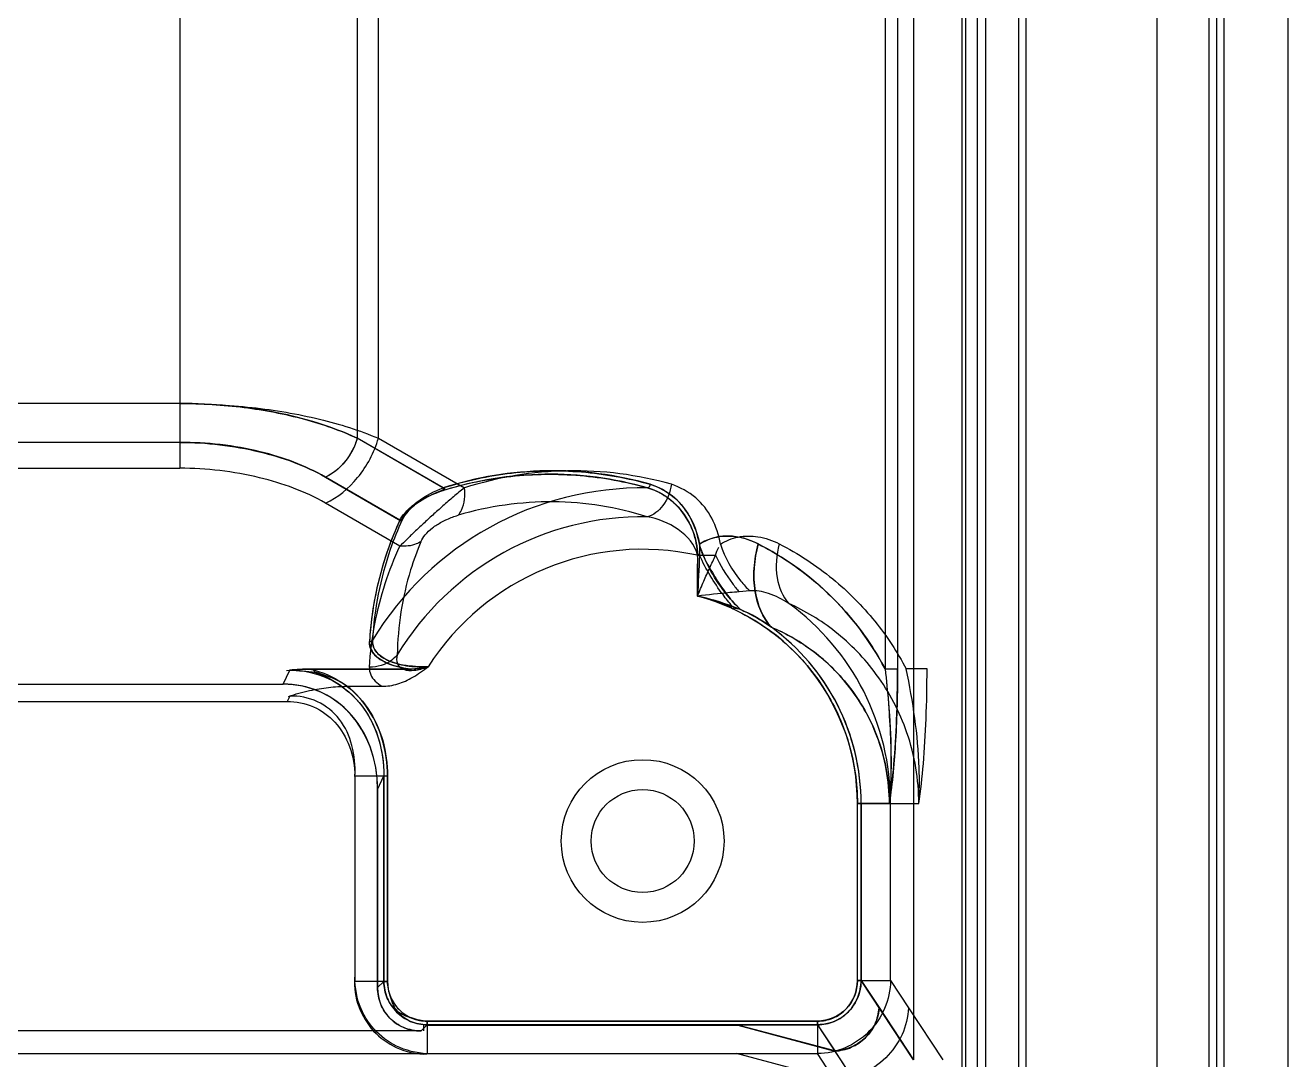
# Model space of a CAD drawing. Header units: inches. Extents: x 67335 to 69337, y -6743 to -3973.
# Drawn here: x 69010.04 to 69043.78, y -5462.65 to -5434.99 of the extents above; entities that cross this region are included whole.
import ezdxf

# ---------------------------------------------------------------- set-up
doc = ezdxf.new("R2010")
doc.units = ezdxf.units.IN
doc.header["$LTSCALE"] = 2.574606
doc.header["$MEASUREMENT"] = 0
doc.layers.get('0').update_dxf_attribs({"linetype": 'CONTINUOUS'})
doc.layers.add('02___PRT_ALL_AXES', color=7, linetype='CONTINUOUS')

msp = doc.modelspace()

# ---------------------------------------------------------------- linework, layer by layer
at = {"color": 7, "linetype": 'Continuous'}
for p, q in [((69041.676, -5474.66), (69041.676, -4653.14)), ((69040.276, -4654.04), (69040.276, -5474.66)), ((69036.576, -4656.04), (69036.576, -5474.66)), ((69036.776, -4656.04), (69036.776, -5474.66)), ((69041.876, -4656.04), (69041.876, -5474.66)), ((69035.488, -5474.66), (69035.488, -4661.072)), ((69035.7, -4660.949), (69035.7, -5474.66)), ((69035.164, -4661.259), (69035.164, -5474.66)), ((69033.77, -4665.54), (69033.77, -5462.65)), ((69033.015, -4666.511), (69033.015, -5452.199)), ((69033.348, -4666.511), (69033.348, -5452.199)), ((69014.169, -4697.253), (69014.169, -5446.14)), ((69018.907, -4697.253), (69018.907, -5446.031)), ((69021.205, -5447.358), (69018.907, -5446.031)), ((69020.048, -5448.219), (69018.059, -5447.07)), ((69028.057, -5449.16), (69028.003, -5449.16)), ((69028.003, -5449.16), (69028.003, -5450.251)), ((69029.15, -5450.612), (69028.937, -5450.528)), ((69016.929, -5452.607), (69017.104, -5452.231)), ((69020.325, -5452.203), (69017.647, -5452.203)), ((69033.015, -5452.199), (69033.348, -5452.199)), ((69019.453, -5455.421), (69019.621, -5455.06)), ((69019.621, -5455.06), (69019.717, -5455.06)), ((69019.621, -5455.06), (69019.621, -5460.554)), ((69019.717, -5455.06), (69019.717, -5460.554)), ((69019.453, -5460.72), (69019.453, -5455.421)), ((69033.129, -5455.8), (69032.275, -5455.8)), ((69032.275, -5460.529), (69032.275, -5455.8)), ((69032.374, -5460.529), (69032.374, -5455.8)), ((69019.621, -5460.554), (69019.453, -5460.72)), ((69019.621, -5460.554), (69019.717, -5460.554)), ((69032.374, -5460.529), (69032.275, -5460.529)), ((69032.374, -5460.529), (69032.854, -5461.255)), ((69032.854, -5461.255), (69033.77, -5462.65)), ((69020.772, -5461.722), (69020.613, -5461.88)), ((69020.78, -5461.713), (69020.772, -5461.721)), ((69020.772, -5461.721), (69029.076, -5461.721)), ((69020.78, -5461.616), (69031.208, -5461.616)), ((69020.78, -5461.713), (69020.78, -5461.616)), ((69020.78, -5461.713), (69031.208, -5461.713)), ((69029.076, -5461.722), (69031.672, -5462.417)), ((69031.208, -5461.713), (69031.208, -5461.616)), ((69031.208, -5461.713), (69031.672, -5462.412)), ((69031.672, -5462.417), (69032.641, -5463.889))]:
    msp.add_line(p, q, dxfattribs=at)
at = {"color": 5, "linetype": 'Continuous'}
msp.add_line((69035.076, -5474.66), (69035.076, -4661.31), dxfattribs=at)
at = {"linetype": 'Continuous'}
for p, q in [((69014.169, -4697.253), (69014.169, -5446.833)), ((69018.907, -4697.253), (69018.907, -5446.031)), ((69019.473, -5446.031), (69019.473, -4697.253)), ((69014.169, -5445.101), (68901.919, -5445.101)), ((69014.169, -5446.14), (68901.919, -5446.14)), ((69021.261, -5447.39), (69018.907, -5446.031)), ((69019.473, -5446.031), (69021.771, -5447.358)), ((68901.919, -5446.833), (69014.169, -5446.833)), ((68901.919, -5446.833), (69014.169, -5446.833)), ((69018.059, -5447.07), (69020.075, -5448.235)), ((69018.059, -5447.07), (69020.075, -5448.235)), ((69020.048, -5448.912), (69018.059, -5447.763)), ((69020.048, -5448.912), (69018.059, -5447.763)), ((69028.003, -5449.16), (69028.487, -5449.16)), ((69028.003, -5449.16), (69028.003, -5450.251)), ((69028.003, -5449.16), (69028.487, -5449.16)), ((69028.003, -5449.16), (69028.003, -5450.251)), ((69029.402, -5450.112), (69029.115, -5450.137)), ((69029.402, -5450.112), (69029.115, -5450.137)), ((69016.929, -5452.607), (69017.104, -5452.231)), ((69016.929, -5452.607), (69017.104, -5452.231)), ((69017.647, -5452.203), (69020.325, -5452.203)), ((69017.647, -5452.203), (69020.325, -5452.203)), ((69033.015, -5452.199), (69033.348, -5452.199)), ((69033.015, -5452.199), (69033.348, -5452.199)), ((69034.136, -5452.199), (69033.581, -5452.199)), ((69034.136, -5452.199), (69033.581, -5452.199)), ((67624.143, -5452.607), (69016.929, -5452.607)), ((67624.143, -5452.607), (69016.929, -5452.607)), ((69018.636, -5452.664), (69019.57, -5452.664)), ((69018.636, -5452.664), (69019.57, -5452.664)), ((69017.104, -5452.924), (69017.037, -5453.069)), ((69017.104, -5452.924), (69017.037, -5453.069)), ((67624.002, -5453.069), (69017.07, -5453.069)), ((67624.002, -5453.069), (69017.07, -5453.069)), ((69018.848, -5455.06), (69019.717, -5455.06)), ((69018.848, -5455.06), (69018.848, -5460.554)), ((69018.848, -5455.06), (69019.717, -5455.06)), ((69018.848, -5455.06), (69018.848, -5460.554)), ((69019.453, -5455.421), (69019.621, -5455.06)), ((69019.453, -5455.421), (69019.621, -5455.06)), ((69019.621, -5460.554), (69019.621, -5455.06)), ((69019.621, -5460.554), (69019.621, -5455.06)), ((69019.717, -5460.554), (69019.717, -5455.06)), ((69019.717, -5460.554), (69019.717, -5455.06)), ((69019.453, -5455.421), (69019.453, -5460.72)), ((69019.453, -5455.421), (69019.453, -5460.72)), ((69032.275, -5455.8), (69033.917, -5455.8)), ((69032.275, -5455.8), (69033.917, -5455.8)), ((69032.275, -5460.529), (69032.275, -5455.8)), ((69032.275, -5460.529), (69032.275, -5455.8)), ((69032.374, -5455.8), (69032.374, -5460.529)), ((69032.374, -5455.8), (69032.374, -5460.529)), ((69033.162, -5460.529), (69033.162, -5455.8)), ((69033.162, -5460.529), (69033.162, -5455.8)), ((69019.717, -5460.554), (69018.848, -5460.554)), ((69019.717, -5460.554), (69018.848, -5460.554)), ((69019.453, -5460.72), (69019.621, -5460.554)), ((69019.453, -5460.72), (69019.621, -5460.554)), ((69032.275, -5460.529), (69033.162, -5460.529)), ((69032.275, -5460.529), (69033.162, -5460.529)), ((69033.77, -5462.65), (69032.374, -5460.529)), ((69033.77, -5462.65), (69032.374, -5460.529)), ((69033.162, -5460.529), (69033.642, -5461.257)), ((69033.162, -5460.529), (69033.642, -5461.257)), ((69033.642, -5461.258), (69034.558, -5462.649)), ((69033.642, -5461.258), (69034.558, -5462.649)), ((69020.692, -5461.88), (69020.692, -5461.713)), ((69020.692, -5461.88), (69020.692, -5461.713)), ((69031.208, -5461.616), (69020.78, -5461.616)), ((69020.78, -5461.616), (69020.78, -5462.486)), ((69031.208, -5461.616), (69020.78, -5461.616)), ((69020.78, -5461.616), (69020.78, -5462.486)), ((69031.208, -5461.713), (69020.78, -5461.713)), ((69031.208, -5461.713), (69020.78, -5461.713)), ((69031.672, -5462.412), (69029.044, -5461.713)), ((69031.672, -5462.412), (69029.044, -5461.713)), ((69031.208, -5461.616), (69031.208, -5462.486)), ((69031.208, -5461.616), (69031.208, -5462.486)), ((69031.208, -5461.713), (69032.64, -5463.889)), ((69031.208, -5461.713), (69032.64, -5463.889)), ((69020.615, -5461.88), (67620.458, -5461.88)), ((69020.615, -5461.88), (67620.458, -5461.88)), ((68361.036, -5462.494), (69031.208, -5462.486)), ((68361.036, -5462.494), (69031.208, -5462.486)), ((69031.672, -5463.19), (69029.043, -5462.486)), ((69031.672, -5463.19), (69029.043, -5462.486)), ((69032.64, -5464.662), (69031.208, -5462.486)), ((69032.64, -5464.662), (69031.208, -5462.486))]:
    msp.add_line(p, q, dxfattribs=at)
at = {"color": 7, "linetype": 'Continuous'}
for radius in [2.175, 1.375]:
    msp.add_circle((69026.536, -5456.8), radius, dxfattribs=at)
at = {"linetype": 'Continuous'}
for radius in [2.175, 2.175, 1.375, 1.375]:
    msp.add_circle((69026.536, -5456.8), radius, dxfattribs=at)
at = {"color": 7, "linetype": 'Continuous'}
for centre, radius, start, end in [((69024.132, -5456.471), 9.572, 74.1841, 107.8042), ((69024.061, -5456.464), 9.472, 74.0268, 107.6663), ((69026.536, -5455.8), 8.442, 89.1077, 148.7876), ((69026.536, -5455.8), 6.8, 77.5398, 147.4872), ((69148.179, -5455.616), 120.295, 176.92346, 177.44397), ((69026.577, -5456.781), 6.684, 69.32, 77.6768), ((69026.536, -5455.8), 5.739, 0.0005, 75.1878)]:
    msp.add_arc(centre, radius, start, end, dxfattribs=at)
at = {"linetype": 'Continuous'}
for centre, radius, start, end in [((69024.697, -5456.471), 9.571, 74.1864, 107.8044), ((69024.697, -5456.471), 9.571, 74.1864, 107.8044), ((69026.536, -5455.8), 8.442, 89.1072, 148.7876), ((69026.536, -5455.8), 8.442, 89.1072, 148.7876), ((69026.536, -5455.8), 7.669, 89.1072, 148.7876), ((69026.536, -5455.8), 7.669, 89.1072, 148.7876), ((69026.536, -5455.8), 6.8, 77.5398, 147.4901), ((69026.536, -5455.8), 6.8, 77.5398, 147.4901), ((69026.536, -5455.8), 5.739, 0.0008, 75.1875), ((69026.536, -5455.8), 5.739, 0.0008, 75.1875), ((69026.536, -5455.8), 6.626, 0.0009, 53.8943), ((69026.536, -5455.8), 6.626, 0.0009, 53.8943), ((69026.536, -5455.8), 5.838, 0.0009, 53.8942), ((69026.536, -5455.8), 5.838, 0.0009, 53.8942)]:
    msp.add_arc(centre, radius, start, end, dxfattribs=at)
at = {"color": 7, "linetype": 'Continuous'}
for centre, major_axis, ratio, start_param, end_param in [((69016.554, -5455.84), (1.397, 3.011), 0.84361, -1.067847, 0.373175), ((69020.695, -5460.638), (0.91, 0.904), 0.935522, 2.392988, 3.897184)]:
    msp.add_ellipse(centre, major_axis=major_axis, ratio=ratio, start_param=start_param, end_param=end_param, dxfattribs=at)
for points, knots in [([(69018.907, -5446.031), (69018.231, -5445.711), (69016.661, -5445.247), (69015.04, -5445.101), (69014.169, -5445.101)], [0, 0, 0, 0, 0.462353, 1, 1, 1, 1]), ([(69018.059, -5447.07), (69017.519, -5446.759), (69016.238, -5446.289), (69014.89, -5446.14), (69014.169, -5446.14)], [0, 0, 0, 0, 0.463941, 1, 1, 1, 1]), ([(69018.907, -5446.031), (69018.874, -5446.146), (69018.703, -5446.565), (69018.366, -5446.937), (69018.059, -5447.07)], [0, 0, 0, 0, 0.261846, 1, 1, 1, 1]), ([(69026.668, -5447.358), (69026.677, -5447.356), (69026.715, -5447.337), (69026.735, -5447.294), (69026.74, -5447.262)], [0, 0, 0, 0, 0.219377, 1, 1, 1, 1]), ([(69026.74, -5447.262), (69027.055, -5447.351), (69027.684, -5447.782), (69027.993, -5448.478), (69028.051, -5448.864)], [0, 0, 0, 0, 0.456056, 1, 1, 1, 1]), ([(69020.048, -5448.219), (69020.067, -5448.178), (69020.128, -5448.094), (69020.285, -5447.91), (69020.63, -5447.626), (69020.974, -5447.443), (69021.205, -5447.358)], [0, 0, 0, 0, 0.092446, 0.210327, 0.496092, 1, 1, 1, 1]), ([(69021.187, -5447.439), (69020.971, -5447.508), (69020.64, -5447.658), (69020.286, -5447.941), (69020.149, -5448.123), (69020.11, -5448.208)], [0, 0, 0, 0, 0.502825, 0.792265, 1, 1, 1, 1]), ([(69021.205, -5447.358), (69021.206, -5447.366), (69021.209, -5447.394), (69021.2, -5447.425), (69021.186, -5447.439)], [0, 0, 0, 0, 0.281219, 1, 1, 1, 1]), ([(69028.003, -5449.16), (69027.998, -5448.732), (69027.701, -5447.933), (69027.013, -5447.452), (69026.668, -5447.358)], [0, 0, 0, 0, 0.544234, 1, 1, 1, 1]), ([(69020.048, -5448.219), (69019.809, -5448.737), (69019.435, -5449.803), (69019.269, -5450.918), (69019.234, -5451.468)], [0, 0, 0, 0, 0.508536, 1, 1, 1, 1]), ([(69020.11, -5448.208), (69019.991, -5448.468), (69019.579, -5449.498), (69019.364, -5450.604), (69019.316, -5451.425)], [0, 0, 0, 0, 0.257965, 1, 1, 1, 1]), ([(69029.621, -5448.855), (69029.379, -5448.732), (69028.972, -5448.61), (69028.424, -5448.674), (69028.169, -5448.788), (69028.051, -5448.864)], [0, 0, 0, 0, 0.497678, 0.743948, 1, 1, 1, 1]), ([(69029.15, -5450.612), (69029.025, -5450.493), (69028.556, -5449.983), (69028.21, -5449.359), (69028.051, -5448.864)], [0, 0, 0, 0, 0.248917, 1, 1, 1, 1]), ([(69029.976, -5451.083), (69029.737, -5450.828), (69029.519, -5450.272), (69029.496, -5449.495), (69029.566, -5449.07), (69029.621, -5448.855)], [0, 0, 0, 0, 0.450264, 0.714542, 1, 1, 1, 1]), ([(69033.015, -5452.199), (69032.623, -5451.453), (69031.634, -5450.145), (69030.301, -5449.203), (69029.621, -5448.855)], [0, 0, 0, 0, 0.524447, 1, 1, 1, 1]), ([(69028.937, -5450.528), (69028.849, -5450.426), (69028.509, -5450.002), (69028.227, -5449.531), (69028.057, -5449.16)], [0, 0, 0, 0, 0.248189, 1, 1, 1, 1]), ([(69032.374, -5455.8), (69032.374, -5454.893), (69031.939, -5453.053), (69030.709, -5451.617), (69029.976, -5451.083)], [0, 0, 0, 0, 0.5, 1, 1, 1, 1]), ([(69033.13, -5455.8), (69033.13, -5455.189), (69032.918, -5454.04), (69032.115, -5452.639), (69031.104, -5451.669), (69030.349, -5451.241), (69029.976, -5451.083)], [0, 0, 0, 0, 0.305778, 0.569884, 0.796903, 1, 1, 1, 1]), ([(69020.325, -5452.203), (69020.171, -5452.183), (69019.888, -5452.126), (69019.527, -5451.969), (69019.282, -5451.746), (69019.229, -5451.552), (69019.234, -5451.468)], [0, 0, 0, 0, 0.325641, 0.604564, 0.822597, 1, 1, 1, 1]), ([(69019.316, -5451.425), (69019.312, -5451.475), (69019.322, -5451.581), (69019.399, -5451.733), (69019.536, -5451.867), (69019.806, -5452.023), (69020.239, -5452.134), (69020.608, -5452.15), (69020.801, -5452.145)], [0, 0, 0, 0, 0.082915, 0.171757, 0.274232, 0.394443, 0.681284, 1, 1, 1, 1]), ([(69017.104, -5452.231), (69017.453, -5452.23), (69018.165, -5452.378), (69019.018, -5453.049), (69019.522, -5454.001), (69019.622, -5454.709), (69019.621, -5455.06)], [0, 0, 0, 0, 0.24964, 0.49929, 0.749427, 1, 1, 1, 1]), ([(69017.647, -5452.203), (69017.957, -5452.27), (69018.556, -5452.528), (69019.235, -5453.223), (69019.635, -5454.104), (69019.717, -5454.743), (69019.717, -5455.06)], [0, 0, 0, 0, 0.249666, 0.49949, 0.749623, 1, 1, 1, 1]), ([(69033.015, -5452.199), (69033.085, -5452.81), (69033.181, -5454.009), (69033.179, -5455.215), (69033.13, -5455.799)], [0, 0, 0, 0, 0.511995, 1, 1, 1, 1]), ([(69033.348, -5452.199), (69033.348, -5452.837), (69033.318, -5454.04), (69033.212, -5455.241), (69033.129, -5455.8)], [0, 0, 0, 0, 0.53068, 1, 1, 1, 1]), ([(69019.621, -5460.554), (69019.622, -5460.705), (69019.68, -5461.01), (69019.937, -5461.397), (69020.324, -5461.654), (69020.629, -5461.712), (69020.78, -5461.713)], [0, 0, 0, 0, 0.250043, 0.499998, 0.749955, 1, 1, 1, 1]), ([(69019.717, -5460.554), (69019.717, -5460.692), (69019.77, -5460.973), (69020.004, -5461.33), (69020.361, -5461.564), (69020.642, -5461.616), (69020.78, -5461.616)], [0, 0, 0, 0, 0.250072, 0.499997, 0.749925, 1, 1, 1, 1]), ([(69031.208, -5461.713), (69031.361, -5461.712), (69031.67, -5461.651), (69032.059, -5461.386), (69032.315, -5460.991), (69032.373, -5460.682), (69032.374, -5460.529)], [0, 0, 0, 0, 0.249983, 0.499934, 0.749926, 1, 1, 1, 1]), ([(69031.208, -5461.616), (69031.349, -5461.616), (69031.633, -5461.561), (69031.99, -5461.317), (69032.223, -5460.953), (69032.275, -5460.669), (69032.275, -5460.529)], [0, 0, 0, 0, 0.249975, 0.499894, 0.749879, 1, 1, 1, 1]), ([(69031.672, -5462.417), (69031.823, -5462.41), (69032.125, -5462.34), (69032.508, -5462.08), (69032.774, -5461.705), (69032.847, -5461.406), (69032.854, -5461.258)], [0, 0, 0, 0, 0.250722, 0.503016, 0.75356, 1, 1, 1, 1])]:
    msp.add_open_spline(points, degree=3, knots=knots, dxfattribs=at)
at = {"linetype": 'Continuous'}
for points, knots in [([(69014.169, -5445.101), (69014.813, -5445.101), (69016.069, -5445.169), (69017.852, -5445.47), (69018.966, -5445.817), (69019.473, -5446.031)], [0, 0, 0, 0, 0.356666, 0.695194, 1, 1, 1, 1]), ([(69014.169, -5445.101), (69014.742, -5445.101), (69015.864, -5445.169), (69017.46, -5445.47), (69018.456, -5445.817), (69018.907, -5446.031)], [0, 0, 0, 0, 0.353286, 0.691916, 1, 1, 1, 1]), ([(69014.169, -5446.14), (69014.884, -5446.14), (69016.23, -5446.298), (69017.514, -5446.756), (69018.059, -5447.07)], [0, 0, 0, 0, 0.532128, 1, 1, 1, 1]), ([(69018.059, -5447.763), (69018.394, -5447.618), (69018.998, -5447.103), (69019.363, -5446.412), (69019.473, -5446.031)], [0, 0, 0, 0, 0.479366, 1, 1, 1, 1]), ([(69018.907, -5446.031), (69018.841, -5446.26), (69018.622, -5446.674), (69018.26, -5446.983), (69018.059, -5447.07)], [0, 0, 0, 0, 0.520634, 1, 1, 1, 1]), ([(69018.059, -5447.763), (69017.514, -5447.449), (69016.23, -5446.991), (69014.884, -5446.833), (69014.169, -5446.833)], [0, 0, 0, 0, 0.467872, 1, 1, 1, 1]), ([(69018.059, -5447.763), (69017.514, -5447.449), (69016.23, -5446.991), (69014.884, -5446.833), (69014.169, -5446.833)], [0, 0, 0, 0, 0.467872, 1, 1, 1, 1]), ([(69021.2, -5447.425), (69021.787, -5447.239), (69023.007, -5446.995), (69024.862, -5446.965), (69026.08, -5447.19), (69026.668, -5447.358)], [0, 0, 0, 0, 0.334046, 0.668902, 1, 1, 1, 1]), ([(69021.2, -5447.425), (69021.787, -5447.239), (69023.007, -5446.995), (69024.862, -5446.965), (69026.08, -5447.19), (69026.668, -5447.358)], [0, 0, 0, 0, 0.334046, 0.668902, 1, 1, 1, 1]), ([(69021.205, -5447.358), (69021.799, -5447.168), (69023.027, -5446.901), (69024.907, -5446.87), (69026.142, -5447.093), (69026.74, -5447.262)], [0, 0, 0, 0, 0.333488, 0.667307, 1, 1, 1, 1]), ([(69021.205, -5447.358), (69021.799, -5447.168), (69023.027, -5446.901), (69024.907, -5446.87), (69026.142, -5447.093), (69026.74, -5447.262)], [0, 0, 0, 0, 0.333488, 0.667307, 1, 1, 1, 1]), ([(69027.306, -5447.262), (69027.277, -5447.464), (69027.14, -5447.829), (69026.823, -5448.092), (69026.656, -5448.131)], [0, 0, 0, 0, 0.542071, 1, 1, 1, 1]), ([(69027.306, -5447.262), (69027.277, -5447.464), (69027.14, -5447.829), (69026.823, -5448.092), (69026.656, -5448.131)], [0, 0, 0, 0, 0.542071, 1, 1, 1, 1]), ([(69028.051, -5448.864), (69028.009, -5448.625), (69027.862, -5448.167), (69027.415, -5447.574), (69026.975, -5447.347), (69026.74, -5447.262)], [0, 0, 0, 0, 0.335555, 0.654081, 1, 1, 1, 1]), ([(69028.051, -5448.864), (69028.009, -5448.625), (69027.862, -5448.167), (69027.415, -5447.574), (69026.975, -5447.347), (69026.74, -5447.262)], [0, 0, 0, 0, 0.335555, 0.654081, 1, 1, 1, 1]), ([(69028.617, -5448.864), (69028.574, -5448.623), (69028.426, -5448.163), (69027.978, -5447.572), (69027.539, -5447.345), (69027.306, -5447.262)], [0, 0, 0, 0, 0.338124, 0.656724, 1, 1, 1, 1]), ([(69028.617, -5448.864), (69028.574, -5448.623), (69028.426, -5448.163), (69027.978, -5447.572), (69027.539, -5447.345), (69027.306, -5447.262)], [0, 0, 0, 0, 0.338124, 0.656724, 1, 1, 1, 1]), ([(69021.771, -5447.358), (69021.674, -5447.436), (69021.482, -5447.595), (69021.2, -5447.837), (69020.93, -5448.079), (69020.677, -5448.311), (69020.447, -5448.528), (69020.24, -5448.727), (69020.11, -5448.853), (69020.048, -5448.912)], [0, 0, 0, 0, 0.160285, 0.322365, 0.480294, 0.629085, 0.766002, 0.889651, 1, 1, 1, 1]), ([(69021.771, -5447.358), (69021.674, -5447.436), (69021.482, -5447.595), (69021.2, -5447.837), (69020.93, -5448.079), (69020.677, -5448.311), (69020.447, -5448.528), (69020.24, -5448.727), (69020.11, -5448.853), (69020.048, -5448.912)], [0, 0, 0, 0, 0.160285, 0.322365, 0.480294, 0.629085, 0.766002, 0.889651, 1, 1, 1, 1]), ([(69020.075, -5448.235), (69020.108, -5448.163), (69020.21, -5448.022), (69020.409, -5447.828), (69020.653, -5447.659), (69020.941, -5447.511), (69021.144, -5447.428), (69021.261, -5447.39)], [0, 0, 0, 0, 0.15908, 0.346698, 0.558449, 0.753326, 1, 1, 1, 1]), ([(69020.075, -5448.235), (69020.108, -5448.163), (69020.21, -5448.022), (69020.409, -5447.828), (69020.653, -5447.659), (69020.941, -5447.511), (69021.144, -5447.428), (69021.261, -5447.39)], [0, 0, 0, 0, 0.15908, 0.346698, 0.558449, 0.753326, 1, 1, 1, 1]), ([(69021.603, -5448.09), (69021.641, -5448.049), (69021.778, -5447.83), (69021.802, -5447.554), (69021.771, -5447.358)], [0, 0, 0, 0, 0.219489, 1, 1, 1, 1]), ([(69021.603, -5448.09), (69021.641, -5448.049), (69021.778, -5447.83), (69021.802, -5447.554), (69021.771, -5447.358)], [0, 0, 0, 0, 0.219489, 1, 1, 1, 1]), ([(69026.668, -5447.358), (69026.808, -5447.396), (69027.077, -5447.512), (69027.418, -5447.778), (69027.683, -5448.103), (69027.868, -5448.457), (69027.976, -5448.812), (69028.001, -5449.048), (69028.003, -5449.16)], [0, 0, 0, 0, 0.182388, 0.362103, 0.537091, 0.704334, 0.860202, 1, 1, 1, 1]), ([(69026.668, -5447.358), (69026.808, -5447.396), (69027.077, -5447.512), (69027.418, -5447.778), (69027.683, -5448.103), (69027.868, -5448.457), (69027.976, -5448.812), (69028.001, -5449.048), (69028.003, -5449.16)], [0, 0, 0, 0, 0.182388, 0.362103, 0.537091, 0.704334, 0.860202, 1, 1, 1, 1]), ([(69026.656, -5448.131), (69025.847, -5447.877), (69024.137, -5447.6), (69022.423, -5447.847), (69021.603, -5448.09)], [0, 0, 0, 0, 0.497819, 1, 1, 1, 1]), ([(69026.656, -5448.131), (69025.847, -5447.877), (69024.137, -5447.6), (69022.423, -5447.847), (69021.603, -5448.09)], [0, 0, 0, 0, 0.497819, 1, 1, 1, 1]), ([(69020.048, -5448.219), (69019.897, -5448.546), (69019.63, -5449.23), (69019.353, -5450.319), (69019.258, -5451.076), (69019.234, -5451.464)], [0, 0, 0, 0, 0.321326, 0.653157, 1, 1, 1, 1]), ([(69020.048, -5448.219), (69019.897, -5448.546), (69019.63, -5449.23), (69019.353, -5450.319), (69019.258, -5451.076), (69019.234, -5451.464)], [0, 0, 0, 0, 0.321326, 0.653157, 1, 1, 1, 1]), ([(69020.61, -5448.797), (69020.638, -5448.731), (69020.729, -5448.594), (69020.884, -5448.451), (69021.038, -5448.342), (69021.168, -5448.266), (69021.307, -5448.197), (69021.453, -5448.138), (69021.553, -5448.105), (69021.603, -5448.09)], [0, 0, 0, 0, 0.172129, 0.388238, 0.502956, 0.623429, 0.748017, 0.8742, 1, 1, 1, 1]), ([(69020.61, -5448.797), (69020.638, -5448.731), (69020.729, -5448.594), (69020.884, -5448.451), (69021.038, -5448.342), (69021.168, -5448.266), (69021.307, -5448.197), (69021.453, -5448.138), (69021.553, -5448.105), (69021.603, -5448.09)], [0, 0, 0, 0, 0.172129, 0.388238, 0.502956, 0.623429, 0.748017, 0.8742, 1, 1, 1, 1]), ([(69028.003, -5449.16), (69027.947, -5448.878), (69027.504, -5448.398), (69026.951, -5448.18), (69026.656, -5448.131)], [0, 0, 0, 0, 0.48947, 1, 1, 1, 1]), ([(69028.003, -5449.16), (69027.947, -5448.878), (69027.504, -5448.398), (69026.951, -5448.18), (69026.656, -5448.131)], [0, 0, 0, 0, 0.48947, 1, 1, 1, 1]), ([(69028.051, -5448.864), (69028.195, -5448.771), (69028.526, -5448.637), (69029.084, -5448.636), (69029.444, -5448.765), (69029.621, -5448.855)], [0, 0, 0, 0, 0.312455, 0.636166, 1, 1, 1, 1]), ([(69028.051, -5448.864), (69028.195, -5448.771), (69028.526, -5448.637), (69029.084, -5448.636), (69029.444, -5448.765), (69029.621, -5448.855)], [0, 0, 0, 0, 0.312455, 0.636166, 1, 1, 1, 1]), ([(69028.617, -5448.864), (69028.76, -5448.772), (69029.089, -5448.638), (69029.647, -5448.636), (69030.009, -5448.764), (69030.187, -5448.855)], [0, 0, 0, 0, 0.310187, 0.633939, 1, 1, 1, 1]), ([(69028.617, -5448.864), (69028.76, -5448.772), (69029.089, -5448.638), (69029.647, -5448.636), (69030.009, -5448.764), (69030.187, -5448.855)], [0, 0, 0, 0, 0.310187, 0.633939, 1, 1, 1, 1]), ([(69019.234, -5452.156), (69019.26, -5451.766), (69019.352, -5451.006), (69019.633, -5449.918), (69019.897, -5449.236), (69020.048, -5448.912)], [0, 0, 0, 0, 0.349025, 0.681338, 1, 1, 1, 1]), ([(69019.234, -5452.156), (69019.26, -5451.766), (69019.352, -5451.006), (69019.633, -5449.918), (69019.897, -5449.236), (69020.048, -5448.912)], [0, 0, 0, 0, 0.349025, 0.681338, 1, 1, 1, 1]), ([(69020.61, -5448.796), (69020.506, -5449.043), (69020.151, -5450.017), (69019.99, -5451.058), (69019.977, -5451.825)], [0, 0, 0, 0, 0.258763, 1, 1, 1, 1]), ([(69020.61, -5448.796), (69020.506, -5449.043), (69020.151, -5450.017), (69019.99, -5451.058), (69019.977, -5451.825)], [0, 0, 0, 0, 0.258763, 1, 1, 1, 1]), ([(69020.61, -5448.796), (69020.571, -5448.82), (69020.397, -5448.906), (69020.195, -5448.929), (69020.048, -5448.912)], [0, 0, 0, 0, 0.235336, 1, 1, 1, 1]), ([(69020.61, -5448.796), (69020.571, -5448.82), (69020.397, -5448.906), (69020.195, -5448.929), (69020.048, -5448.912)], [0, 0, 0, 0, 0.235336, 1, 1, 1, 1]), ([(69028.051, -5448.864), (69028.063, -5448.911), (69028.074, -5449.009), (69028.056, -5449.107), (69028.038, -5449.152)], [0, 0, 0, 0, 0.501734, 1, 1, 1, 1]), ([(69028.051, -5448.864), (69028.063, -5448.911), (69028.074, -5449.009), (69028.056, -5449.107), (69028.038, -5449.152)], [0, 0, 0, 0, 0.501734, 1, 1, 1, 1]), ([(69028.617, -5448.864), (69028.731, -5449.22), (69028.983, -5449.663), (69029.315, -5450.03), (69029.402, -5450.112)], [0, 0, 0, 0, 0.757524, 1, 1, 1, 1]), ([(69028.617, -5448.864), (69028.731, -5449.22), (69028.983, -5449.663), (69029.315, -5450.03), (69029.402, -5450.112)], [0, 0, 0, 0, 0.757524, 1, 1, 1, 1]), ([(69029.621, -5448.855), (69029.516, -5449.267), (69029.435, -5450.056), (69029.737, -5450.828), (69029.976, -5451.083)], [0, 0, 0, 0, 0.548472, 1, 1, 1, 1]), ([(69029.621, -5448.855), (69029.516, -5449.267), (69029.435, -5450.056), (69029.737, -5450.828), (69029.976, -5451.083)], [0, 0, 0, 0, 0.548472, 1, 1, 1, 1]), ([(69029.621, -5448.855), (69030.124, -5449.112), (69031.05, -5449.717), (69032.195, -5450.864), (69032.776, -5451.744), (69033.015, -5452.199)], [0, 0, 0, 0, 0.3504, 0.681088, 1, 1, 1, 1]), ([(69029.621, -5448.855), (69030.124, -5449.112), (69031.05, -5449.717), (69032.195, -5450.864), (69032.776, -5451.744), (69033.015, -5452.199)], [0, 0, 0, 0, 0.3504, 0.681088, 1, 1, 1, 1]), ([(69030.187, -5448.855), (69030.112, -5449.149), (69030.054, -5449.713), (69030.269, -5450.264), (69030.44, -5450.447)], [0, 0, 0, 0, 0.548472, 1, 1, 1, 1]), ([(69030.187, -5448.855), (69030.112, -5449.149), (69030.054, -5449.713), (69030.269, -5450.264), (69030.44, -5450.447)], [0, 0, 0, 0, 0.548472, 1, 1, 1, 1]), ([(69030.187, -5448.855), (69030.693, -5449.114), (69031.624, -5449.723), (69032.767, -5450.873), (69033.344, -5451.749), (69033.581, -5452.199)], [0, 0, 0, 0, 0.353315, 0.684482, 1, 1, 1, 1]), ([(69030.187, -5448.855), (69030.693, -5449.114), (69031.624, -5449.723), (69032.767, -5450.873), (69033.344, -5451.749), (69033.581, -5452.199)], [0, 0, 0, 0, 0.353315, 0.684482, 1, 1, 1, 1]), ([(69028.003, -5450.251), (69028.006, -5450.125), (69028.003, -5449.878), (69028, -5449.514), (69028.01, -5449.276), (69028.003, -5449.16)], [0, 0, 0, 0, 0.346891, 0.678069, 1, 1, 1, 1]), ([(69028.003, -5450.251), (69028.006, -5450.125), (69028.003, -5449.878), (69028, -5449.514), (69028.01, -5449.276), (69028.003, -5449.16)], [0, 0, 0, 0, 0.346891, 0.678069, 1, 1, 1, 1]), ([(69028.003, -5450.251), (69028.057, -5450.118), (69028.163, -5449.864), (69028.325, -5449.501), (69028.433, -5449.27), (69028.487, -5449.16)], [0, 0, 0, 0, 0.359493, 0.692017, 1, 1, 1, 1]), ([(69028.003, -5450.251), (69028.057, -5450.118), (69028.163, -5449.864), (69028.325, -5449.501), (69028.433, -5449.27), (69028.487, -5449.16)], [0, 0, 0, 0, 0.359493, 0.692017, 1, 1, 1, 1]), ([(69028.106, -5449.066), (69028.181, -5449.262), (69028.385, -5449.594), (69028.672, -5450.077), (69028.9, -5450.349), (69029.021, -5450.477)], [0, 0, 0, 0, 0.373243, 0.686736, 1, 1, 1, 1]), ([(69028.106, -5449.066), (69028.181, -5449.262), (69028.385, -5449.594), (69028.672, -5450.077), (69028.9, -5450.349), (69029.021, -5450.477)], [0, 0, 0, 0, 0.373243, 0.686736, 1, 1, 1, 1]), ([(69028.487, -5449.16), (69028.609, -5449.426), (69028.811, -5449.762), (69029.053, -5450.065), (69029.115, -5450.137)], [0, 0, 0, 0, 0.755344, 1, 1, 1, 1]), ([(69028.487, -5449.16), (69028.609, -5449.426), (69028.811, -5449.762), (69029.053, -5450.065), (69029.115, -5450.137)], [0, 0, 0, 0, 0.755344, 1, 1, 1, 1]), ([(69029.115, -5450.137), (69029.031, -5450.144), (69028.66, -5450.177), (69028.289, -5450.215), (69028.003, -5450.251)], [0, 0, 0, 0, 0.226211, 1, 1, 1, 1]), ([(69029.115, -5450.137), (69029.031, -5450.144), (69028.66, -5450.177), (69028.289, -5450.215), (69028.003, -5450.251)], [0, 0, 0, 0, 0.226211, 1, 1, 1, 1]), ([(69028.003, -5450.251), (69028.162, -5450.289), (69028.473, -5450.378), (69028.777, -5450.489), (69028.925, -5450.55)], [0, 0, 0, 0, 0.50488, 1, 1, 1, 1]), ([(69028.003, -5450.251), (69028.162, -5450.289), (69028.473, -5450.378), (69028.777, -5450.489), (69028.925, -5450.55)], [0, 0, 0, 0, 0.50488, 1, 1, 1, 1]), ([(69030.44, -5450.447), (69030.27, -5450.338), (69029.941, -5450.171), (69029.568, -5450.095), (69029.402, -5450.112)], [0, 0, 0, 0, 0.547485, 1, 1, 1, 1]), ([(69030.44, -5450.447), (69030.27, -5450.338), (69029.941, -5450.171), (69029.568, -5450.095), (69029.402, -5450.112)], [0, 0, 0, 0, 0.547485, 1, 1, 1, 1]), ([(69028.914, -5450.576), (69029.407, -5450.804), (69030.337, -5451.394), (69031.42, -5452.64), (69032.115, -5454.146), (69032.275, -5455.248), (69032.275, -5455.8)], [0, 0, 0, 0, 0.248735, 0.49758, 0.747027, 1, 1, 1, 1]), ([(69028.914, -5450.576), (69029.407, -5450.804), (69030.337, -5451.394), (69031.42, -5452.64), (69032.115, -5454.146), (69032.275, -5455.248), (69032.275, -5455.8)], [0, 0, 0, 0, 0.248735, 0.49758, 0.747027, 1, 1, 1, 1]), ([(69029.15, -5450.612), (69029.209, -5450.636), (69029.498, -5450.769), (69029.77, -5450.935), (69029.976, -5451.083)], [0, 0, 0, 0, 0.201747, 1, 1, 1, 1]), ([(69029.15, -5450.612), (69029.209, -5450.636), (69029.498, -5450.769), (69029.77, -5450.935), (69029.976, -5451.083)], [0, 0, 0, 0, 0.201747, 1, 1, 1, 1]), ([(69033.917, -5455.8), (69033.917, -5455.159), (69033.71, -5453.921), (69032.88, -5452.345), (69031.758, -5451.177), (69030.882, -5450.647), (69030.44, -5450.447)], [0, 0, 0, 0, 0.285871, 0.548092, 0.783601, 1, 1, 1, 1]), ([(69033.917, -5455.8), (69033.917, -5455.159), (69033.71, -5453.921), (69032.88, -5452.345), (69031.758, -5451.177), (69030.882, -5450.647), (69030.44, -5450.447)], [0, 0, 0, 0, 0.285871, 0.548092, 0.783601, 1, 1, 1, 1]), ([(69029.976, -5451.083), (69030.373, -5451.251), (69031.164, -5451.703), (69032.182, -5452.725), (69032.94, -5454.122), (69033.13, -5455.228), (69033.13, -5455.8)], [0, 0, 0, 0, 0.215657, 0.45098, 0.71352, 1, 1, 1, 1]), ([(69029.976, -5451.083), (69030.373, -5451.251), (69031.164, -5451.703), (69032.182, -5452.725), (69032.94, -5454.122), (69033.13, -5455.228), (69033.13, -5455.8)], [0, 0, 0, 0, 0.215657, 0.45098, 0.71352, 1, 1, 1, 1]), ([(69019.234, -5451.464), (69019.231, -5451.581), (69019.342, -5451.856), (69019.773, -5452.097), (69020.122, -5452.174), (69020.325, -5452.203)], [0, 0, 0, 0, 0.247728, 0.567749, 1, 1, 1, 1]), ([(69019.234, -5451.464), (69019.231, -5451.581), (69019.342, -5451.856), (69019.773, -5452.097), (69020.122, -5452.174), (69020.325, -5452.203)], [0, 0, 0, 0, 0.247728, 0.567749, 1, 1, 1, 1]), ([(69020.802, -5452.145), (69020.58, -5452.142), (69020.194, -5452.133), (69019.71, -5451.986), (69019.384, -5451.76), (69019.307, -5451.527), (69019.316, -5451.425)], [0, 0, 0, 0, 0.367191, 0.631785, 0.82996, 1, 1, 1, 1]), ([(69020.802, -5452.145), (69020.58, -5452.142), (69020.194, -5452.133), (69019.71, -5451.986), (69019.384, -5451.76), (69019.307, -5451.527), (69019.316, -5451.425)], [0, 0, 0, 0, 0.367191, 0.631785, 0.82996, 1, 1, 1, 1]), ([(69019.977, -5451.825), (69019.936, -5451.876), (69019.731, -5452.064), (69019.444, -5452.157), (69019.234, -5452.154)], [0, 0, 0, 0, 0.238369, 1, 1, 1, 1]), ([(69019.977, -5451.825), (69019.936, -5451.876), (69019.731, -5452.064), (69019.444, -5452.157), (69019.234, -5452.154)], [0, 0, 0, 0, 0.238369, 1, 1, 1, 1]), ([(69019.977, -5451.825), (69019.956, -5451.901), (69019.947, -5452.072), (69020.162, -5452.243), (69020.398, -5452.243), (69020.615, -5452.205), (69020.738, -5452.167), (69020.802, -5452.145)], [0, 0, 0, 0, 0.209948, 0.405804, 0.658313, 0.818685, 1, 1, 1, 1]), ([(69019.977, -5451.825), (69019.956, -5451.901), (69019.947, -5452.072), (69020.162, -5452.243), (69020.398, -5452.243), (69020.615, -5452.205), (69020.738, -5452.167), (69020.802, -5452.145)], [0, 0, 0, 0, 0.209948, 0.405804, 0.658313, 0.818685, 1, 1, 1, 1]), ([(69017.017, -5452.239), (69017.108, -5452.23), (69017.26, -5452.217), (69017.471, -5452.205), (69017.589, -5452.203), (69017.647, -5452.203)], [0, 0, 0, 0, 0.437148, 0.724732, 1, 1, 1, 1]), ([(69017.017, -5452.239), (69017.108, -5452.23), (69017.26, -5452.217), (69017.471, -5452.205), (69017.589, -5452.203), (69017.647, -5452.203)], [0, 0, 0, 0, 0.437148, 0.724732, 1, 1, 1, 1]), ([(69017.104, -5452.231), (69017.219, -5452.231), (69017.445, -5452.258), (69017.676, -5452.267), (69017.785, -5452.298)], [0, 0, 0, 0, 0.504086, 1, 1, 1, 1]), ([(69017.104, -5452.231), (69017.219, -5452.231), (69017.445, -5452.258), (69017.676, -5452.267), (69017.785, -5452.298)], [0, 0, 0, 0, 0.504086, 1, 1, 1, 1]), ([(69017.785, -5452.298), (69018.049, -5452.372), (69018.54, -5452.651), (69019.145, -5453.258), (69019.536, -5454.093), (69019.622, -5454.727), (69019.621, -5455.06)], [0, 0, 0, 0, 0.2332, 0.466322, 0.717311, 1, 1, 1, 1]), ([(69017.785, -5452.298), (69018.049, -5452.372), (69018.54, -5452.651), (69019.145, -5453.258), (69019.536, -5454.093), (69019.622, -5454.727), (69019.621, -5455.06)], [0, 0, 0, 0, 0.2332, 0.466322, 0.717311, 1, 1, 1, 1]), ([(69019.717, -5455.06), (69019.717, -5454.719), (69019.627, -5454.059), (69019.208, -5453.205), (69018.595, -5452.544), (69018.049, -5452.362), (69017.787, -5452.287)], [0, 0, 0, 0, 0.280791, 0.537983, 0.775958, 1, 1, 1, 1]), ([(69019.717, -5455.06), (69019.717, -5454.719), (69019.627, -5454.059), (69019.208, -5453.205), (69018.595, -5452.544), (69018.049, -5452.362), (69017.787, -5452.287)], [0, 0, 0, 0, 0.280791, 0.537983, 0.775958, 1, 1, 1, 1]), ([(69019.234, -5452.156), (69019.231, -5452.223), (69019.254, -5452.362), (69019.384, -5452.537), (69019.503, -5452.626), (69019.57, -5452.664)], [0, 0, 0, 0, 0.311304, 0.637969, 1, 1, 1, 1]), ([(69019.234, -5452.156), (69019.231, -5452.223), (69019.254, -5452.362), (69019.384, -5452.537), (69019.503, -5452.626), (69019.57, -5452.664)], [0, 0, 0, 0, 0.311304, 0.637969, 1, 1, 1, 1]), ([(69019.57, -5452.664), (69019.712, -5452.664), (69020.002, -5452.617), (69020.416, -5452.424), (69020.669, -5452.243), (69020.801, -5452.145)], [0, 0, 0, 0, 0.314176, 0.637064, 1, 1, 1, 1]), ([(69019.57, -5452.664), (69019.712, -5452.664), (69020.002, -5452.617), (69020.416, -5452.424), (69020.669, -5452.243), (69020.801, -5452.145)], [0, 0, 0, 0, 0.314176, 0.637064, 1, 1, 1, 1]), ([(69020.325, -5452.203), (69020.375, -5452.202), (69020.476, -5452.197), (69020.635, -5452.177), (69020.744, -5452.157), (69020.801, -5452.145)], [0, 0, 0, 0, 0.314659, 0.630837, 1, 1, 1, 1]), ([(69020.325, -5452.203), (69020.375, -5452.202), (69020.476, -5452.197), (69020.635, -5452.177), (69020.744, -5452.157), (69020.801, -5452.145)], [0, 0, 0, 0, 0.314659, 0.630837, 1, 1, 1, 1]), ([(69033.015, -5452.199), (69033.049, -5452.499), (69033.168, -5453.695), (69033.205, -5454.904), (69033.13, -5455.8)], [0, 0, 0, 0, 0.251946, 1, 1, 1, 1]), ([(69033.015, -5452.199), (69033.049, -5452.499), (69033.168, -5453.695), (69033.205, -5454.904), (69033.13, -5455.8)], [0, 0, 0, 0, 0.251946, 1, 1, 1, 1]), ([(69033.129, -5455.8), (69033.18, -5455.458), (69033.262, -5454.714), (69033.333, -5453.512), (69033.348, -5452.654), (69033.348, -5452.199)], [0, 0, 0, 0, 0.28709, 0.621654, 1, 1, 1, 1]), ([(69033.129, -5455.8), (69033.18, -5455.458), (69033.262, -5454.714), (69033.333, -5453.512), (69033.348, -5452.654), (69033.348, -5452.199)], [0, 0, 0, 0, 0.28709, 0.621654, 1, 1, 1, 1]), ([(69033.917, -5455.8), (69033.934, -5455.483), (69033.943, -5454.273), (69033.761, -5453.071), (69033.581, -5452.199)], [0, 0, 0, 0, 0.262687, 1, 1, 1, 1]), ([(69033.917, -5455.8), (69033.934, -5455.483), (69033.943, -5454.273), (69033.761, -5453.071), (69033.581, -5452.199)], [0, 0, 0, 0, 0.262687, 1, 1, 1, 1]), ([(69033.917, -5455.8), (69033.969, -5455.448), (69034.052, -5454.693), (69034.121, -5453.491), (69034.136, -5452.643), (69034.136, -5452.199)], [0, 0, 0, 0, 0.295569, 0.630609, 1, 1, 1, 1]), ([(69033.917, -5455.8), (69033.969, -5455.448), (69034.052, -5454.693), (69034.121, -5453.491), (69034.136, -5452.643), (69034.136, -5452.199)], [0, 0, 0, 0, 0.295569, 0.630609, 1, 1, 1, 1]), ([(69019.453, -5455.421), (69019.453, -5455.026), (69019.326, -5454.265), (69018.75, -5453.324), (69017.906, -5452.733), (69017.252, -5452.607), (69016.929, -5452.607)], [0, 0, 0, 0, 0.283065, 0.538115, 0.7693, 1, 1, 1, 1]), ([(69019.453, -5455.421), (69019.453, -5455.026), (69019.326, -5454.265), (69018.75, -5453.324), (69017.906, -5452.733), (69017.252, -5452.607), (69016.929, -5452.607)], [0, 0, 0, 0, 0.283065, 0.538115, 0.7693, 1, 1, 1, 1]), ([(69017.07, -5452.933), (69017.256, -5452.873), (69017.611, -5452.774), (69018.136, -5452.684), (69018.472, -5452.664), (69018.636, -5452.664)], [0, 0, 0, 0, 0.368232, 0.690588, 1, 1, 1, 1]), ([(69017.07, -5452.933), (69017.256, -5452.873), (69017.611, -5452.774), (69018.136, -5452.684), (69018.472, -5452.664), (69018.636, -5452.664)], [0, 0, 0, 0, 0.368232, 0.690588, 1, 1, 1, 1]), ([(69019.717, -5455.06), (69019.717, -5454.734), (69019.633, -5454.105), (69019.255, -5453.27), (69018.857, -5452.836), (69018.636, -5452.664)], [0, 0, 0, 0, 0.361019, 0.69093, 1, 1, 1, 1]), ([(69019.717, -5455.06), (69019.717, -5454.734), (69019.633, -5454.105), (69019.255, -5453.27), (69018.857, -5452.836), (69018.636, -5452.664)], [0, 0, 0, 0, 0.361019, 0.69093, 1, 1, 1, 1]), ([(69018.848, -5455.06), (69018.86, -5454.789), (69018.814, -5454.252), (69018.488, -5453.516), (69017.871, -5453.02), (69017.355, -5452.912), (69017.104, -5452.924)], [0, 0, 0, 0, 0.262459, 0.51317, 0.756431, 1, 1, 1, 1]), ([(69018.848, -5455.06), (69018.86, -5454.789), (69018.814, -5454.252), (69018.488, -5453.516), (69017.871, -5453.02), (69017.355, -5452.912), (69017.104, -5452.924)], [0, 0, 0, 0, 0.262459, 0.51317, 0.756431, 1, 1, 1, 1]), ([(69017.037, -5453.069), (69017.275, -5453.069), (69017.755, -5453.165), (69018.36, -5453.604), (69018.749, -5454.276), (69018.851, -5454.806), (69018.839, -5455.079)], [0, 0, 0, 0, 0.238818, 0.474484, 0.726398, 1, 1, 1, 1]), ([(69017.037, -5453.069), (69017.275, -5453.069), (69017.755, -5453.165), (69018.36, -5453.604), (69018.749, -5454.276), (69018.851, -5454.806), (69018.839, -5455.079)], [0, 0, 0, 0, 0.238818, 0.474484, 0.726398, 1, 1, 1, 1]), ([(69020.89, -5462.49), (69020.603, -5462.489), (69020.057, -5462.391), (69019.394, -5461.936), (69018.942, -5461.273), (69018.845, -5460.73), (69018.844, -5460.444)], [0, 0, 0, 0, 0.268074, 0.500985, 0.733404, 1, 1, 1, 1]), ([(69020.89, -5462.49), (69020.603, -5462.489), (69020.057, -5462.391), (69019.394, -5461.936), (69018.942, -5461.273), (69018.845, -5460.73), (69018.844, -5460.444)], [0, 0, 0, 0, 0.268074, 0.500985, 0.733404, 1, 1, 1, 1]), ([(69018.839, -5460.563), (69018.825, -5460.82), (69018.944, -5461.336), (69019.371, -5461.986), (69020.02, -5462.396), (69020.524, -5462.508), (69020.772, -5462.494)], [0, 0, 0, 0, 0.255543, 0.506199, 0.753286, 1, 1, 1, 1]), ([(69018.839, -5460.563), (69018.825, -5460.82), (69018.944, -5461.336), (69019.371, -5461.986), (69020.02, -5462.396), (69020.524, -5462.508), (69020.772, -5462.494)], [0, 0, 0, 0, 0.255543, 0.506199, 0.753286, 1, 1, 1, 1]), ([(69020.615, -5461.88), (69020.457, -5461.88), (69020.145, -5461.821), (69019.759, -5461.557), (69019.508, -5461.172), (69019.453, -5460.871), (69019.453, -5460.72)], [0, 0, 0, 0, 0.259838, 0.508295, 0.751989, 1, 1, 1, 1]), ([(69020.615, -5461.88), (69020.457, -5461.88), (69020.145, -5461.821), (69019.759, -5461.557), (69019.508, -5461.172), (69019.453, -5460.871), (69019.453, -5460.72)], [0, 0, 0, 0, 0.259838, 0.508295, 0.751989, 1, 1, 1, 1]), ([(69019.97, -5461.359), (69019.866, -5461.254), (69019.671, -5461.014), (69019.622, -5460.706), (69019.621, -5460.554)], [0, 0, 0, 0, 0.492395, 1, 1, 1, 1]), ([(69019.97, -5461.359), (69019.866, -5461.254), (69019.671, -5461.014), (69019.622, -5460.706), (69019.621, -5460.554)], [0, 0, 0, 0, 0.492395, 1, 1, 1, 1]), ([(69019.982, -5461.347), (69019.883, -5461.248), (69019.796, -5460.965), (69019.717, -5460.695), (69019.717, -5460.554)], [0, 0, 0, 0, 0.497749, 1, 1, 1, 1]), ([(69019.982, -5461.347), (69019.883, -5461.248), (69019.796, -5460.965), (69019.717, -5460.695), (69019.717, -5460.554)], [0, 0, 0, 0, 0.497749, 1, 1, 1, 1]), ([(69033.162, -5460.529), (69033.157, -5460.783), (69033.048, -5461.295), (69032.611, -5461.94), (69031.968, -5462.374), (69031.46, -5462.481), (69031.208, -5462.486)], [0, 0, 0, 0, 0.251482, 0.501836, 0.751154, 1, 1, 1, 1]), ([(69032.374, -5460.529), (69032.373, -5460.736), (69032.266, -5461.151), (69031.819, -5461.604), (69031.409, -5461.712), (69031.208, -5461.713)], [0, 0, 0, 0, 0.339675, 0.669603, 1, 1, 1, 1]), ([(69033.162, -5460.529), (69033.157, -5460.783), (69033.048, -5461.295), (69032.611, -5461.94), (69031.968, -5462.374), (69031.46, -5462.481), (69031.208, -5462.486)], [0, 0, 0, 0, 0.251482, 0.501836, 0.751154, 1, 1, 1, 1]), ([(69032.374, -5460.529), (69032.373, -5460.736), (69032.266, -5461.151), (69031.819, -5461.604), (69031.409, -5461.712), (69031.208, -5461.713)], [0, 0, 0, 0, 0.339675, 0.669603, 1, 1, 1, 1]), ([(69020.781, -5461.713), (69020.627, -5461.712), (69020.316, -5461.661), (69020.075, -5461.464), (69019.97, -5461.359)], [0, 0, 0, 0, 0.508485, 1, 1, 1, 1]), ([(69020.781, -5461.713), (69020.627, -5461.712), (69020.316, -5461.661), (69020.075, -5461.464), (69019.97, -5461.359)], [0, 0, 0, 0, 0.508485, 1, 1, 1, 1]), ([(69020.78, -5461.616), (69020.637, -5461.616), (69020.365, -5461.536), (69020.081, -5461.446), (69019.982, -5461.347)], [0, 0, 0, 0, 0.504408, 1, 1, 1, 1]), ([(69020.78, -5461.616), (69020.637, -5461.616), (69020.365, -5461.536), (69020.081, -5461.446), (69019.982, -5461.347)], [0, 0, 0, 0, 0.504408, 1, 1, 1, 1]), ([(69032.854, -5461.257), (69032.844, -5461.463), (69032.707, -5461.876), (69032.249, -5462.295), (69031.857, -5462.404), (69031.672, -5462.412)], [0, 0, 0, 0, 0.345495, 0.689438, 1, 1, 1, 1]), ([(69032.854, -5461.257), (69032.844, -5461.463), (69032.707, -5461.876), (69032.249, -5462.295), (69031.857, -5462.404), (69031.672, -5462.412)], [0, 0, 0, 0, 0.345495, 0.689438, 1, 1, 1, 1]), ([(69033.642, -5461.258), (69033.63, -5461.504), (69033.509, -5462.002), (69033.066, -5462.628), (69032.427, -5463.061), (69031.923, -5463.179), (69031.672, -5463.19)], [0, 0, 0, 0, 0.246382, 0.496914, 0.74925, 1, 1, 1, 1]), ([(69033.642, -5461.258), (69033.63, -5461.504), (69033.509, -5462.002), (69033.066, -5462.628), (69032.427, -5463.061), (69031.923, -5463.179), (69031.672, -5463.19)], [0, 0, 0, 0, 0.246382, 0.496914, 0.74925, 1, 1, 1, 1])]:
    msp.add_open_spline(points, degree=3, knots=knots, dxfattribs=at)
for points in [[(69026.74, -5447.262), (69026.734, -5447.302), (69026.707, -5447.349), (69026.668, -5447.358)], [(69026.74, -5447.262), (69026.734, -5447.302), (69026.707, -5447.349), (69026.668, -5447.358)], [(69028.487, -5449.16), (69028.509, -5449.087), (69028.526, -5449.009), (69028.569, -5448.946)], [(69028.487, -5449.16), (69028.509, -5449.087), (69028.526, -5449.009), (69028.569, -5448.946)], [(69028.953, -5450.566), (69029.02, -5450.568), (69029.088, -5450.586), (69029.15, -5450.612)], [(69028.953, -5450.566), (69029.02, -5450.568), (69029.088, -5450.586), (69029.15, -5450.612)], [(69017.787, -5452.287), (69017.759, -5452.241), (69017.702, -5452.198), (69017.647, -5452.203)], [(69017.787, -5452.287), (69017.759, -5452.241), (69017.702, -5452.198), (69017.647, -5452.203)], [(69019.717, -5460.554), (69019.717, -5460.835), (69019.941, -5461.393), (69020.499, -5461.616), (69020.78, -5461.616)], [(69019.717, -5460.554), (69019.717, -5460.835), (69019.941, -5461.393), (69020.499, -5461.616), (69020.78, -5461.616)], [(69031.208, -5461.616), (69031.491, -5461.616), (69032.052, -5461.382), (69032.275, -5460.814), (69032.275, -5460.529)], [(69032.275, -5460.529), (69032.275, -5460.814), (69032.052, -5461.382), (69031.491, -5461.616), (69031.208, -5461.616)], [(69031.208, -5461.616), (69031.491, -5461.616), (69032.052, -5461.382), (69032.275, -5460.814), (69032.275, -5460.529)], [(69032.275, -5460.529), (69032.275, -5460.814), (69032.052, -5461.382), (69031.491, -5461.616), (69031.208, -5461.616)]]:
    msp.add_open_spline(points, degree=3, dxfattribs=at)
at = {"color": 7, "linetype": 'Continuous'}
for points in [[(69020.048, -5448.219), (69020.07, -5448.222), (69020.093, -5448.218), (69020.111, -5448.206)], [(69028.051, -5448.864), (69028.055, -5448.962), (69028.06, -5449.061), (69028.057, -5449.16)], [(69029.976, -5451.083), (69029.718, -5450.898), (69029.443, -5450.732), (69029.15, -5450.612)], [(69019.233, -5451.461), (69019.263, -5451.462), (69019.297, -5451.448), (69019.316, -5451.425)], [(69017.647, -5452.203), (69017.466, -5452.203), (69017.284, -5452.215), (69017.104, -5452.231)], [(69020.802, -5452.145), (69020.645, -5452.176), (69020.485, -5452.203), (69020.325, -5452.203)]]:
    msp.add_open_spline(points, degree=3, dxfattribs=at)
at = {"layer": '02___PRT_ALL_AXES', "color": 7, "linetype": 'Continuous'}
msp.add_line((69042.076, -5477.46), (69042.076, -4652.64), dxfattribs=at)
at = {"layer": '02___PRT_ALL_AXES', "color": 2, "linetype": 'Continuous'}
msp.add_line((69043.776, -4652.885), (69043.776, -5477.46), dxfattribs=at)

doc.saveas('drawing.dxf')
